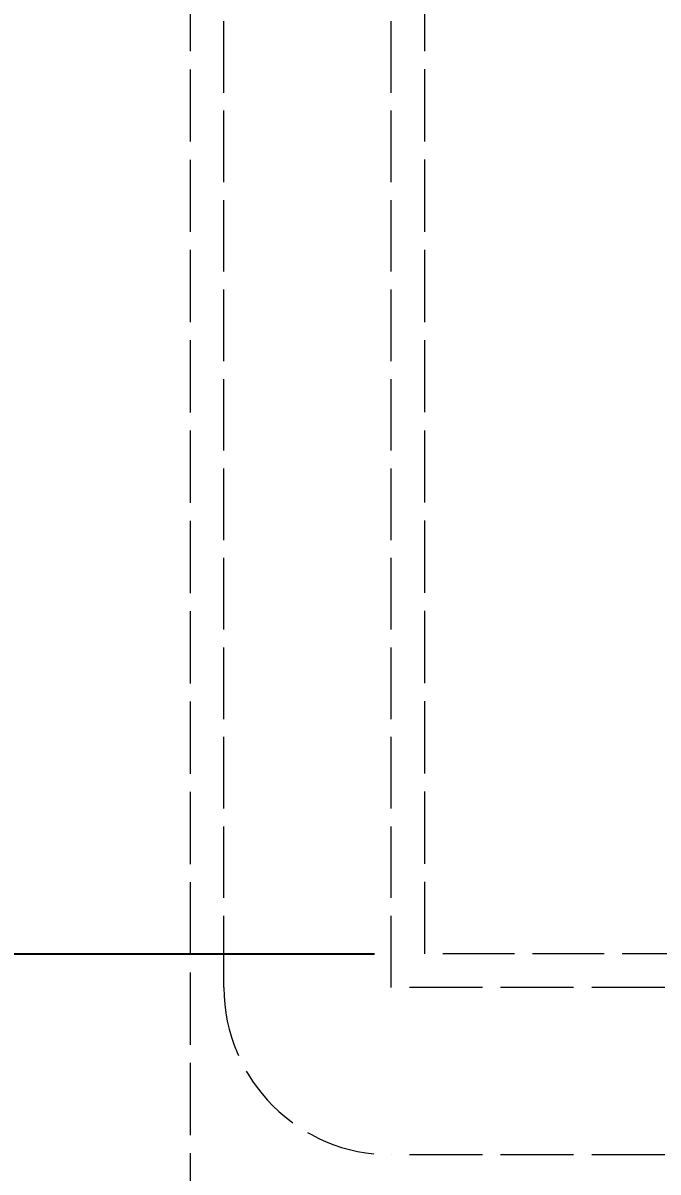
# Model space of a CAD drawing. Header units: millimetres. Extents: x 0 to 2523, y 0 to 1782.
# Drawn here: x 165.9 to 222.8, y 1369.9 to 1472.9 of the extents above; entities that cross this region are included whole.
import ezdxf

# ---------------------------------------------------------------- set-up
doc = ezdxf.new("R2010")
doc.units = ezdxf.units.MM
doc.header["$LTSCALE"] = 3
doc.linetypes.add('DASHED', pattern=[0.2067, 0.1654, -0.0413])
doc.layers.add('가려진 것(ISO)', color=2, linetype='DASHED', lineweight=18)
doc.layers.add('치수(ISO)', color=2, linetype='Continuous', lineweight=25)
doc.styles.add('치수 텍스트_PSTEK_POSCO', font='isocp.shx')
doc.dimstyles.new('치수_PSTEK_POSCO', dxfattribs={"dimscale": 3, "dimtxt": 2.5, "dimasz": 1.5, "dimexe": 1, "dimexo": 1.5, "dimgap": 1, "dimtad": 1, "dimrnd": 1e-08, "dimdsep": 46, "dimtxsty": '치수 텍스트_PSTEK_POSCO', "dimcen": 0.09, "dimdle": 10, "dimclrd": 7, "dimclre": 7, "dimclrt": 2, "dimadec": 1, "dimazin": 2, "dimtfac": 1, "dimtmove": 0, "dimatfit": 3, "dimfxl": 0, "dimtolj": 1, "dimlwd": -1, "dimlwe": -1, "dimarcsym": 0})

# ---------------------------------------------------------------- blocks, each defined once
blk = doc.blocks.new('*D88')
at = {"layer": 'Defpoints', "color": 0}
for p in [(98.81, 1615.96), (201.92, 1615.96), (201.92, 1389.46)]:
    blk.add_point(p, dxfattribs=at)
at = {"layer": '치수(ISO)', "color": 7}
for p, q in [((197.42, 1615.96), (95.81, 1615.96)), ((98.81, 1393.96), (98.81, 1611.46)), ((197.42, 1389.46), (95.81, 1389.46))]:
    blk.add_line(p, q, dxfattribs=at)
for points in [[(98.06, 1611.46), (99.56, 1611.46), (98.81, 1615.96)], [(98.06, 1393.96), (99.56, 1393.96), (98.81, 1389.46)]]:
    blk.add_solid(points, dxfattribs=at)
at = {"layer": '치수(ISO)', "color": 2, "insert": (92.06, 1497.46), "char_height": 7.5, "attachment_point": 4, "rotation": 90, "style": '치수 텍스트_PSTEK_POSCO'}
blk.add_mtext('\\A1;151', dxfattribs=at)

msp = doc.modelspace()

# ---------------------------------------------------------------- linework, layer by layer
at = {"layer": '가려진 것(ISO)', "ltscale": 13.049678}
msp.add_line((180.9194, 1348.965), (180.9194, 1656.465), dxfattribs=at)
at = {"layer": '가려진 것(ISO)', "ltscale": 12.928949}
for p, q in [((183.9194, 1386.465), (183.9194, 1618.965)), ((198.9194, 1386.465), (198.9194, 1618.965))]:
    msp.add_line(p, q, dxfattribs=at)
at = {"layer": '가려진 것(ISO)', "ltscale": 13.045131}
msp.add_line((201.9194, 1389.465), (201.9194, 1615.965), dxfattribs=at)
at = {"layer": '가려진 것(ISO)', "ltscale": 12.969769}
msp.add_line((579.9194, 1389.465), (201.9194, 1389.465), dxfattribs=at)
at = {"layer": '가려진 것(ISO)', "ltscale": 13.175637}
for p, q in [((582.9194, 1386.465), (198.9194, 1386.465)), ((582.9194, 1371.465), (198.9194, 1371.465))]:
    msp.add_line(p, q, dxfattribs=at)
at = {"layer": '가려진 것(ISO)', "ltscale": 12.665669}
msp.add_arc((198.9194, 1386.465), 15, 180, 270, dxfattribs=at)

# ---------------------------------------------------------------- dimensions: what is measured, and where the dimension line sits
at = {"layer": '치수(ISO)', "color": 7}
dim = msp.add_linear_dim(base=(98.8073, 1615.965), p1=(201.9194, 1389.465), p2=(201.9194, 1615.965), angle=90, dimstyle='치수_PSTEK_POSCO', override={"dimdec": 2, "dimlfac": 0.666667, "dimtp": 0, "dimtm": 0, "dimtdec": 2, "dimtofl": 0, "dimatfit": 1}, dxfattribs=at)
dim.commit()
dim.dimension.update_dxf_attribs({"geometry": '*D88', "text_midpoint": (98.8073, 1502.715), "dimtype": 160})

doc.saveas('drawing.dxf')
